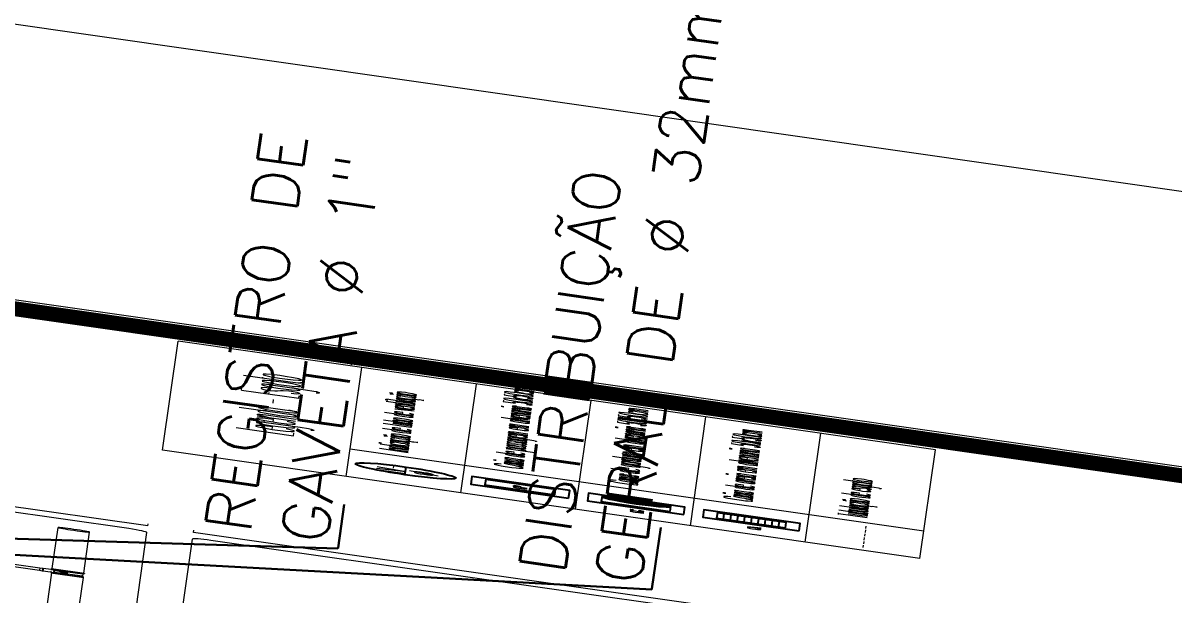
# Model space of a CAD drawing. Header units: millimetres. Extents: x -361192058 to 101130107379, y -14071650034 to 19218552450.
# Drawn here: x -137578.3 to -137118.9, y 41192.3 to 41420.5 of the extents above; entities that cross this region are included whole.
import ezdxf
from ezdxf.enums import TextEntityAlignment as Align

# ---------------------------------------------------------------- set-up
doc = ezdxf.new("R2010")
doc.units = ezdxf.units.MM
doc.header["$LTSCALE"] = 0.5
doc.linetypes.add('HIDDEN2', pattern=[0.1875, 0.125, -0.0625])
for name, color, linetype in [('02', 2, 'Continuous'), ('APBAN', 4, 'Continuous'), ('parede', 2, 'Continuous'), ('tubulação esg', 4, 'Continuous'), ('TUBULAÇÃO_ESGOTO', 6, 'Continuous'), ('TXT_0', 7, 'Continuous'), ('TXT_2', 6, 'Continuous')]:
    doc.layers.add(name, color=color, linetype=linetype)
doc.styles.add('ADITIVOCAD', font='ROMANS.shx')
doc.styles.add('COTAS', font='romans.shx')
doc.styles.add('R80', font='simplex.shx', dxfattribs={"height": 0.2})
doc.styles.get("Standard").update_dxf_attribs({"font": 'txt.shx', "height": 0.12})
doc.dimstyles.new('COTAS', dxfattribs={"dimtxt": 0.08, "dimasz": 0.06, "dimexe": 0.18, "dimexo": 0.0625, "dimgap": 0.05, "dimtad": 1, "dimdec": 4, "dimzin": 4, "dimdsep": 46, "dimtxsty": 'R80', "dimblk1": 'DOT', "dimblk2": 'DOT', "dimsah": 1, "dimcen": 0.09, "dimse1": 1, "dimse2": 1, "dimclrt": 150, "dimadec": 0, "dimazin": 0, "dimtfac": 1, "dimtdec": 4, "dimtmove": 2, "dimatfit": 3, "dimldrblk": 'DOT', "dimfxl": 0, "dimtolj": 1, "dimtzin": 0, "dimarcsym": 0})

# ---------------------------------------------------------------- blocks, each defined once
blk = doc.blocks.new('_Dot')
at = {"color": 0, "lineweight": -2}
blk.add_line((-0.5, 0), (-1, 0), dxfattribs=at)
at = {"color": 0, "const_width": 0.5}
blk.add_lwpolyline([(-0.25, 0, 1), (0.25, 0, 1)], format="xyb", close=True, dxfattribs=at)
blk = doc.blocks.new('DOT')
for p, q in [((0, -1.5), (0, 1.5)), ((1.5, 0), (-1.5, 0))]:
    blk.add_line(p, q)
blk.add_circle((0, 0), 0.5)
blk = doc.blocks.new('AdS_It_Col2')
blk.add_line((-0.25, 0), (0.25, 0))
blk.add_circle((0, 0), 0.25)
at = {"flags": 8}
for tag, p in [('$EG', (0, 0.0703)), ('$DIAM', (0, -0.0909))]:
    blk.add_attdef(tag, text='', height=0.1, dxfattribs=at).set_placement(p, align=Align.MIDDLE)
blk = doc.blocks.new('Ads_ceg_cp50')
for points in [[(-0.35, -0.35), (0.35, -0.35), (0.35, 0.35), (-0.35, 0.35)], [(-0.25, -0.25), (0.25, -0.25), (0.25, 0.25), (-0.25, 0.25)]]:
    blk.add_lwpolyline(points, close=True)
at = {"flags": 8}
blk.add_attdef('$LABEL', text='', height=0.1, dxfattribs=at).set_placement((0, 0), align=Align.MIDDLE)
blk = doc.blocks.new('Ads_ceg_cg50')
for p, q in [((0.0068, 0.008), (0.2487, 0.25)), ((0.0077, 0.0231), (0.2346, 0.25)), ((0.0097, 0.0392), (0.2204, 0.25)), ((0.013, 0.0567), (0.205, 0.2487)), ((0.25, 0.2075), (0.2081, 0.2494)), ((0.25, 0.2217), (0.2217, 0.25)), ((0.25, 0.2358), (0.2358, 0.25)), ((0.25, 0.2499), (0.2499, 0.25)), ((0.0067, -0.0062), (0.25, 0.2371)), ((0.0074, -0.0196), (0.25, 0.223)), ((0.0087, -0.0325), (0.25, 0.2088)), ((0.0106, -0.0447), (0.25, 0.1947)), ((0.013, -0.0565), (0.25, 0.1806)), ((0.0158, -0.0678), (0.25, 0.1664)), ((0.0182, 0.0761), (0.1856, 0.2435)), ((0.0263, 0.0983), (0.1634, 0.2354)), ((0.04, 0.1261), (0.1356, 0.2217)), ((0.25, -0.0046), (0.0734, 0.172)), ((0.25, 0.0095), (0.0802, 0.1793)), ((0.25, 0.0237), (0.0874, 0.1863)), ((0.25, 0.0378), (0.0949, 0.1929)), ((0.25, 0.0519), (0.1026, 0.1994)), ((0.25, 0.0661), (0.1106, 0.2055)), ((0.25, 0.0802), (0.1189, 0.2114)), ((0.25, 0.0944), (0.1275, 0.2169)), ((0.25, 0.1085), (0.1364, 0.2222)), ((0.25, 0.1227), (0.1456, 0.2271)), ((0.25, 0.1368), (0.1551, 0.2317)), ((0.25, 0.1509), (0.1649, 0.236)), ((0.25, 0.1651), (0.1751, 0.2399)), ((0.25, 0.1792), (0.1857, 0.2435)), ((0.25, 0.1934), (0.1967, 0.2467)), ((0.0191, -0.0787), (0.25, 0.1523)), ((0.25, -0.146), (0.0206, 0.0833)), ((0.0227, -0.0892), (0.25, 0.1381)), ((0.25, -0.1319), (0.0244, 0.0937)), ((0.0267, -0.0993), (0.25, 0.124)), ((0.25, -0.1178), (0.0286, 0.1036)), ((0.0311, -0.109), (0.25, 0.1099)), ((0.25, -0.1036), (0.0331, 0.1132)), ((0.0358, -0.1185), (0.25, 0.0957)), ((0.25, -0.0895), (0.038, 0.1225)), ((0.25, -0.0753), (0.0431, 0.1315)), ((0.25, -0.0612), (0.0486, 0.1402)), ((0.25, -0.047), (0.0544, 0.1486)), ((0.25, -0.0329), (0.0604, 0.1567)), ((0.25, -0.0188), (0.0667, 0.1645)), ((0.25, -0.2309), (0.0069, 0.0122)), ((0.25, -0.2168), (0.0079, 0.0254)), ((0.25, -0.2026), (0.0095, 0.0379)), ((0.25, -0.1885), (0.0116, 0.05)), ((0.25, -0.1743), (0.0142, 0.0615)), ((0.25, -0.1602), (0.0172, 0.0726)), ((0.0408, -0.1276), (0.25, 0.0816)), ((0.0462, -0.1364), (0.25, 0.0674)), ((0.0518, -0.1449), (0.25, 0.0533)), ((0.0577, -0.1531), (0.25, 0.0391)), ((0.0639, -0.1611), (0.25, 0.025)), ((0.0704, -0.1687), (0.25, 0.0109)), ((0.25, -0.245), (0.0066, -0.0017)), ((0.2408, -0.25), (0.0071, -0.0163)), ((0.2267, -0.25), (0.0086, -0.032)), ((0.2125, -0.25), (0.0113, -0.0488)), ((0.1945, -0.2461), (0.0157, -0.0673)), ((0.0772, -0.1761), (0.25, -0.0033)), ((0.0842, -0.1832), (0.25, -0.0174)), ((0.0915, -0.19), (0.25, -0.0316)), ((0.0991, -0.1966), (0.25, -0.0457)), ((0.107, -0.2028), (0.25, -0.0599)), ((0.1152, -0.2088), (0.25, -0.074)), ((0.1737, -0.2394), (0.0223, -0.0881)), ((0.1489, -0.2288), (0.0329, -0.1128)), ((0.1138, -0.2078), (0.0539, -0.1479)), ((0.1236, -0.2145), (0.25, -0.0881)), ((0.1324, -0.2199), (0.25, -0.1023)), ((0.1415, -0.225), (0.25, -0.1164)), ((0.1508, -0.2297), (0.25, -0.1306)), ((0.1605, -0.2342), (0.25, -0.1447)), ((0.1706, -0.2383), (0.25, -0.1589)), ((0.181, -0.242), (0.25, -0.173)), ((0.1918, -0.2453), (0.25, -0.1871)), ((0.203, -0.2482), (0.25, -0.2013)), ((0.2154, -0.25), (0.25, -0.2154)), ((0.2296, -0.25), (0.25, -0.2296)), ((0.2437, -0.25), (0.25, -0.2437))]:
    blk.add_line(p, q)
for points in [[(-0.35, -0.35), (0.35, -0.35), (0.35, 0.35), (-0.35, 0.35)], [(-0.25, -0.25), (0.25, -0.25), (0.25, 0.25), (-0.25, 0.25)]]:
    blk.add_lwpolyline(points, close=True)
blk.add_arc((0.2617, 0), 0.2551, 101.46703, 258.53297)
at = {"flags": 8}
blk.add_attdef('$LABEL', text='', height=0.1, dxfattribs=at).set_placement((-0.1291, 0), align=Align.MIDDLE)
blk = doc.blocks.new('Ads_ceg_ca50b')
for p, q in [((-0.25, 0.2), (0.25, 0.2)), ((-0.25, 0.15), (0.25, 0.15)), ((-0.25, 0.1), (0.25, 0.1)), ((-0.25, 0.05), (0.25, 0.05)), ((-0.25, 0), (0.25, 0)), ((-0.25, -0.05), (0.25, -0.05)), ((-0.25, -0.1), (0.25, -0.1)), ((-0.25, -0.15), (0.25, -0.15)), ((-0.25, -0.2), (0.25, -0.2))]:
    blk.add_line(p, q)
for points in [[(-0.35, -0.35), (0.35, -0.35), (0.35, 0.35), (-0.35, 0.35)], [(-0.25, -0.25), (0.25, -0.25), (0.25, 0.25), (-0.25, 0.25)]]:
    blk.add_lwpolyline(points, close=True)
at = {"flags": 8}
blk.add_attdef('$LABEL', text='', height=0.1, dxfattribs=at).set_placement((-0.0232, 0.4587), align=Align.MIDDLE)
blk = doc.blocks.new('APROVADO QUADRA 21.2 MBVII')
at = {"lineweight": 18}
for p, q in [((4029.683, 2470.1802), (4039.275, 2470.1802)), ((4029.683, 2465.0407), (4029.683, 2470.1802)), ((4039.275, 2465.0407), (4039.275, 2470.1802)), ((4029.683, 2468.9342), (4039.275, 2468.9342)), ((4032.0946, 2465.0407), (4032.0946, 2468.9342)), ((4029.683, 2468.1555), (4039.275, 2468.1555)), ((4029.683, 2468.1555), (4039.275, 2468.1555)), ((4029.683, 2467.3768), (4039.275, 2467.3768)), ((4029.683, 2466.5981), (4039.275, 2466.5981)), ((4029.683, 2465.8194), (4039.275, 2465.8194)), ((4029.683, 2465.0407), (4039.275, 2465.0407))]:
    blk.add_line(p, q, dxfattribs=at)
blk.add_lwpolyline([(3864.7239, 2517.8679), (4064.6387, 2517.8679), (4064.6387, 2359.9753), (3864.7239, 2359.9753)], close=True, dxfattribs=at)
at = {"layer": '02', "lineweight": 18}
blk.add_lwpolyline([(3979.6187, 2438.8395), (4040.8187, 2438.8395), (4040.8187, 2483.3895), (3979.6187, 2483.3895)], close=True, dxfattribs=at)
at = {"layer": '02', "lineweight": 18, "const_width": 0.1}
blk.add_lwpolyline([(3980.3687, 2439.5895), (4040.0687, 2439.5895), (4040.0687, 2482.6395), (3980.3687, 2482.6395)], close=True, dxfattribs=at)
at = {"layer": 'parede', "color": 7, "lineweight": 18}
for p, q in [((4022.9611, 2470.2059), (4022.9611, 2478.5592)), ((4022.4971, 2470.3296), (4022.4971, 2473.6091)), ((4013.3394, 2470.2059), (4022.3733, 2470.2059)), ((4022.9611, 2470.2059), (4023.1588, 2470.2059)), ((4013.3394, 2469.8965), (4022.3733, 2469.8965)), ((4022.9611, 2469.8965), (4023.1588, 2469.8965)), ((4022.9611, 2466.0319), (4022.9611, 2469.8965)), ((4022.4971, 2466.0319), (4022.4971, 2469.7728))]:
    blk.add_line(p, q, dxfattribs=at)
for centre, start, end in [((4022.3733, 2470.3296), 270, 0), ((4022.3733, 2469.7728), 0, 90)]:
    blk.add_arc(centre, 0.1238, start, end, dxfattribs=at)
at = {"layer": 'tubulação esg', "lineweight": 18}
for p, q in [((4017.7975, 2472.2957), (4017.7975, 2470.8857)), ((4018.0122, 2472.2957), (4018.0122, 2470.8857)), ((4018.0163, 2470.8857), (4017.7931, 2470.8857)), ((4017.7931, 2470.8857), (4017.7931, 2470.8661)), ((4018.0163, 2470.8661), (4017.7931, 2470.8661)), ((4017.7931, 2470.8661), (4017.798, 2470.8612)), ((4018.0114, 2470.8612), (4017.798, 2470.8612)), ((4017.798, 2470.8612), (4017.798, 2470.8113)), ((4018.0163, 2470.8661), (4018.0114, 2470.8612)), ((4018.0114, 2470.8113), (4018.0114, 2470.8612)), ((4018.0163, 2470.8857), (4018.0163, 2470.8661)), ((4017.7138, 2470.8015), (4013.5206, 2470.8015)), ((4017.7138, 2470.8064), (4017.7138, 2470.5832)), ((4017.7138, 2470.8064), (4017.7333, 2470.8064)), ((4017.7333, 2470.8064), (4017.7333, 2470.5832)), ((4017.7333, 2470.8064), (4017.7382, 2470.8015)), ((4017.7382, 2470.8015), (4017.7382, 2470.5881)), ((4017.7382, 2470.8015), (4017.7882, 2470.8015)), ((4017.798, 2470.8015), (4017.9047, 2470.6948)), ((4017.8117, 2470.7878), (4017.9977, 2470.7878)), ((4017.8117, 2470.7878), (4017.8117, 2470.6948)), ((4017.8176, 2470.7818), (4017.9917, 2470.7818)), ((4017.8176, 2470.7818), (4017.8176, 2470.6948)), ((4018.0142, 2470.8044), (4017.9047, 2470.6948)), ((4018.0114, 2470.8015), (4017.9047, 2470.6948)), ((4017.9917, 2470.7818), (4017.9917, 2470.6948)), ((4017.9917, 2470.7818), (4017.9917, 2470.6948)), ((4017.9977, 2470.7878), (4017.9977, 2470.6948)), ((4017.9977, 2470.7878), (4017.9977, 2470.6948)), ((4018.0711, 2470.8015), (4018.0211, 2470.8015)), ((4018.076, 2470.8064), (4018.0711, 2470.8015)), ((4018.0711, 2470.8015), (4018.0711, 2470.5881)), ((4018.076, 2470.8064), (4018.076, 2470.5832)), ((4018.0955, 2470.8064), (4018.076, 2470.8064)), ((4018.0955, 2470.8064), (4018.0955, 2470.5832)), ((4018.0955, 2470.8015), (4021.7121, 2470.8015)), ((4017.8117, 2470.5881), (4017.8117, 2470.6948)), ((4017.8176, 2470.594), (4017.8176, 2470.6948)), ((4017.9917, 2470.594), (4017.9917, 2470.6948)), ((4017.9917, 2470.6297), (4017.9917, 2470.6948)), ((4017.9977, 2470.5881), (4017.9977, 2470.6948)), ((4017.9977, 2470.6382), (4017.9977, 2470.6948)), ((4017.8117, 2470.5881), (4017.8176, 2470.594)), ((4017.9917, 2470.594), (4017.8175, 2470.594)), ((4017.8908, 2470.594), (4017.9069, 2470.594)), ((4017.9185, 2470.594), (4017.9024, 2470.594)), ((4017.9977, 2470.5881), (4017.9917, 2470.594)), ((4017.7138, 2470.5881), (4013.5227, 2470.5881)), ((4017.7138, 2470.5832), (4017.7333, 2470.5832)), ((4017.7333, 2470.5832), (4017.7382, 2470.5881)), ((4017.7382, 2470.5881), (4017.8117, 2470.5881)), ((4018.0711, 2470.5881), (4017.9977, 2470.5881)), ((4018.076, 2470.5832), (4018.0711, 2470.5881)), ((4018.076, 2470.5832), (4018.0711, 2470.5881)), ((4018.0955, 2470.5832), (4018.076, 2470.5832)), ((4018.0955, 2470.5832), (4018.076, 2470.5832)), ((4018.0955, 2470.5881), (4021.71, 2470.5881))]:
    blk.add_line(p, q, dxfattribs=at)
for centre, start, end in [((4017.7882, 2470.8113), 270, 0), ((4018.0211, 2470.8113), 180, 270)]:
    blk.add_arc(centre, 0.00979, start, end, dxfattribs=at)
at = {"layer": 'tubulação esg', "lineweight": 18, "extrusion": (0, 0, -1)}
blk.add_ellipse((4021.7121, 2470.6946), major_axis=(0, -0.1067), ratio=0.366698, dxfattribs=at)
at = {"layer": 'TUBULAÇÃO_ESGOTO', "linetype": 'HIDDEN2', "lineweight": 18}
blk.add_line((4031.8204, 2465.43), (4029.9384, 2465.43), dxfattribs=at)
at = {"lineweight": 18}
ref = blk.add_blockref('AdS_It_Col2', (4030.8998, 2468.5449), dxfattribs=dict(at, xscale=1.36273747222657, yscale=1.36273747222657, zscale=1.36273747222657))
ref.add_attrib('$EG', 'TV-', dxfattribs={"height": 0.19468, "style": 'ADITIVOCAD', "flags": 8}).set_placement((4030.8998, 2468.6406), align=Align.MIDDLE)
ref.add_attrib('$DIAM', '%%C', dxfattribs={"height": 0.19468, "style": 'ADITIVOCAD', "flags": 8}).set_placement((4030.8998, 2468.421), align=Align.MIDDLE)
ref = blk.add_blockref('Ads_ceg_cp50', (4030.8998, 2467.7662), dxfattribs=dict(at, xscale=0.9487572958410055, yscale=0.9487572958410055, zscale=0.9487572958410055))
ref.add_attrib('$LABEL', 'CP', dxfattribs={"height": 0.09488, "style": 'ADITIVOCAD', "flags": 8}).set_placement((4030.8998, 2467.7662), align=Align.MIDDLE)
ref = blk.add_blockref('Ads_ceg_cg50', (4030.9018, 2466.98), dxfattribs=dict(at, xscale=0.9344485523851063, yscale=0.9344485523851063, zscale=0.9344485523851063))
ref.add_attrib('$LABEL', 'CG', dxfattribs={"height": 0.09344, "style": 'ADITIVOCAD', "flags": 8}).set_placement((4030.2663, 2466.967), align=Align.MIDDLE)
ref = blk.add_blockref('Ads_ceg_ca50b', (4030.8998, 2466.1971), dxfattribs=dict(at, xscale=0.9344485523851063, yscale=0.9344485523851063, zscale=0.9344485523851063))
ref.add_attrib('$LABEL', 'CA', dxfattribs={"height": 0.09344, "style": 'ADITIVOCAD', "flags": 8}).set_placement((4030.2719, 2466.1718), align=Align.MIDDLE)
at = {"color": 0, "lineweight": 13, "flags": 8}
for p in [(4700.7247, 2280.1125), (4699.5738, 2277.8964), (4702.3546, 2276.195), (4703.6722, 2274.085), (4699.8445, 2272.2194), (4703.0488, 2270.137), (4703.0877, 2267.9803), (4700.6523, 2261.5216), (4700.7007, 2257.1593)]:
    blk.add_attdef('NIVEL', p, '', height=0.075, dxfattribs=at)
for rotation, width, p in [(90, 0.8, (4700.8205, 2275.7521)), (270, 0.6, (4703.8437, 2274.9021)), (90, 0.8, (4701.5575, 2268.5021)), (180, 0.6, (4651.1817, 2236.1931))]:
    blk.add_attdef('$PORTA', text='', height=0.09, rotation=rotation, dxfattribs=dict(at, width=width)).set_placement(p, align=Align.MIDDLE)
for p in [(4654.176, 2240.463), (4648.499, 2240.1923), (4637.8012, 2239.3845), (4633.4388, 2239.3361), (4656.3921, 2239.3121), (4652.4746, 2237.6822), (4646.4166, 2236.988), (4644.2598, 2236.9491), (4650.3646, 2236.3646)]:
    blk.add_attdef('NIVEL', p, '', height=0.075, rotation=270, dxfattribs=at)
at = {"color": 0, "lineweight": 13, "width": 0.8, "flags": 8}
for p in [(4652.0317, 2239.2163), (4644.7817, 2238.4793)]:
    blk.add_attdef('$PORTA', text='', height=0.09, dxfattribs=at).set_placement(p, align=Align.MIDDLE)
at = {"layer": 'APBAN', "lineweight": 18, "char_height": 0.309381, "attachment_point": 4, "style": 'COTAS'}
for s, insert in [('REGISTRO DE\\PGAVETA %%C 1"', (4023.4761, 2469.4127)), ('DISTRIBUIÇÃO\\PGERAL DE %%C 32mm', (4023.8192, 2467.2857))]:
    blk.add_mtext(s, dxfattribs=dict(at, insert=insert))
at = {"layer": 'TXT_0', "lineweight": 18, "style": 'ADITIVOCAD'}
for s, p in [('Indicação de tubo de ventilação', (4032.484, 2468.5449)), ('Caixa de passagem em alvenaria 50x50cm', (4032.484, 2467.7662)), ('Caixa de gordura em alvenaria 50x50cm', (4032.484, 2466.9875)), ('Caixa de areia em alvenaria 50x50cm', (4032.484, 2466.2088)), ('Tubulação de esgoto', (4032.484, 2465.43))]:
    blk.add_text(s, height=0.194677, dxfattribs=at).set_placement(p)
at = {"layer": 'TXT_2', "lineweight": 18, "style": 'ADITIVOCAD'}
blk.add_text('Legenda - Esgoto', height=0.389354, dxfattribs=at).set_placement((4032.484, 2469.3236))
at = {"layer": 'APBAN', "lineweight": 18, "annotation_type": 0, "has_hookline": 1, "hookline_direction": 0}
for points, text_width in [([(4018.1463, 2472.4813), (4023.3661, 2468.9207), (4023.4261, 2468.9207)], 2.9907), ([(4018.1403, 2471.6483), (4023.7092, 2466.7937), (4023.7692, 2466.7937)], 4.5818)]:
    blk.add_leader(points, dimstyle='COTAS', override={"dimldrblk": 'DOT'}, dxfattribs=dict(at, text_width=text_width))

msp = doc.modelspace()

# ---------------------------------------------------------------- block references
at = {"layer": '02', "color": 0, "lineweight": 30, "xscale": -4.574818403918471, "yscale": -59.40450511825884, "zscale": 4.574818403918471, "rotation": 261.8606972171988}
msp.add_blockref('APROVADO QUADRA 21.2 MBVII', (5129.041, 2225.201), dxfattribs=at)

doc.saveas('drawing.dxf')
